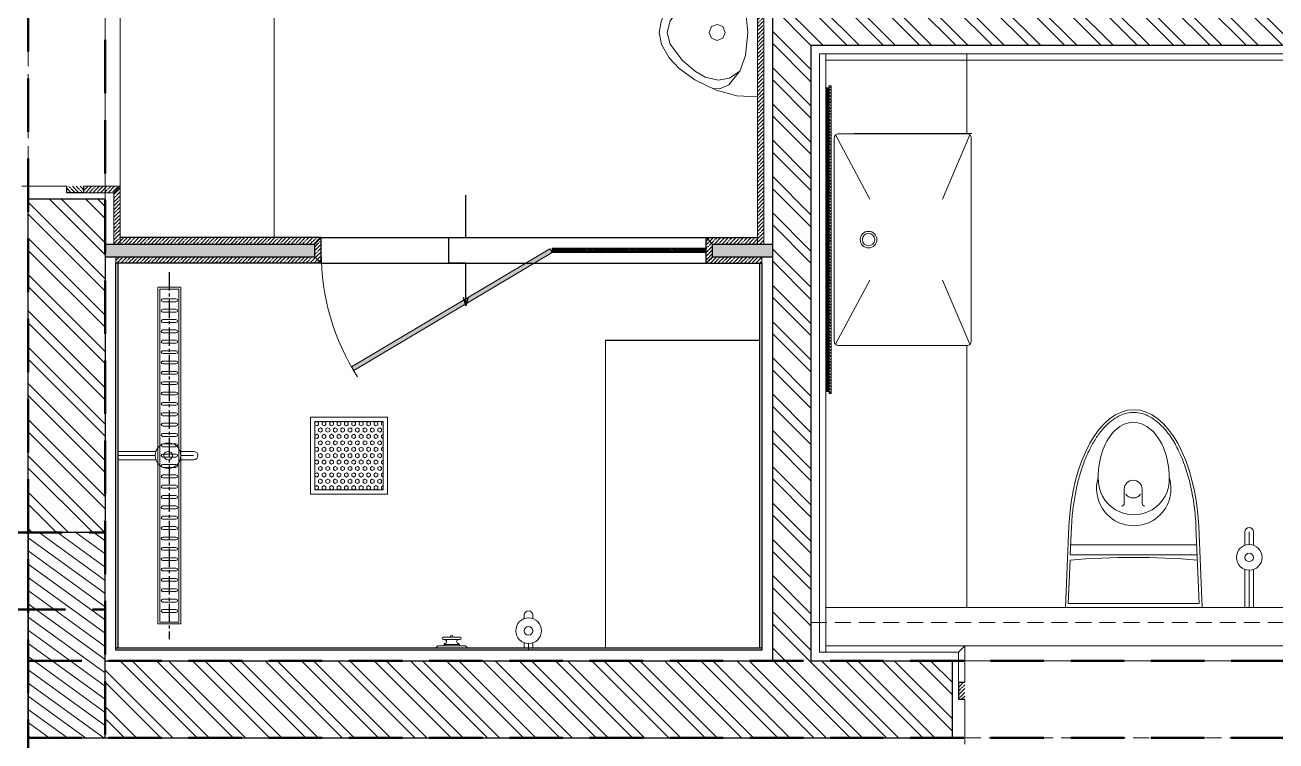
# Model space of a CAD drawing. Header units: inches. Extents: x -190799 to -189704, y -49100 to -46985.
# Drawn here: x -190498 to -190351.7, y -48160.2 to -48076.5 of the extents above; entities that cross this region are included whole.
import ezdxf

# ---------------------------------------------------------------- set-up
doc = ezdxf.new("R2010")
doc.units = ezdxf.units.IN
doc.header["$LTSCALE"] = 25
doc.header["$MEASUREMENT"] = 0
for name, pattern in [('ACAD_ISO10W100', [18, 12, -3, 0, -3]), ('CENTER', [2, 1.25, -0.25, 0.25, -0.25]), ('CENTER2', [1.125, 0.75, -0.125, 0.125, -0.125]), ('DASHED2', [0.375, 0.25, -0.125])]:
    doc.linetypes.add(name, pattern=pattern)
doc.layers.get('0').update_dxf_attribs({"lineweight": 0})
for name, color, linetype, lineweight in [('c.line', 160, 'ACAD_ISO10W100', 25), ('COLUMN', 1, 'Continuous', 30), ('COLUMNHATCH', 8, 'Continuous', 0), ('CWS', 180, 'Continuous', 18), ('GLASS', 7, 'Continuous', 9), ('hidden', 7, 'DASHED2', 5), ('PLASTER LINE', 1, 'Continuous', 5), ('PP-BEAM', 104, 'DASHED2', 50), ('PP-TOILET 5', 3, 'Continuous', 13), ('PP-TOILET 6', 3, 'Continuous', 13), ('PP-TOILET 7', 3, 'Continuous', 13), ('PP-WALL', 7, 'Continuous', 30), ('SANITARY', 212, 'Continuous', 5), ('SANITARY TXT', 7, 'Continuous', 9), ('SEC HATCH', 7, 'Continuous', 5), ('SEC. HATCH', 8, 'Continuous', 0), ('sechatch', 8, 'Continuous', 0), ('STONE', 7, 'Continuous', 9), ('TOILET ELE', 7, 'Continuous', 13)]:
    doc.layers.add(name, color=color, linetype=linetype, lineweight=lineweight)
doc.layers.add('tile', color=170, linetype='Continuous')
doc.styles.add('RAJ', font='Arial Narrow.ttf')
doc.dimstyles.new('WORKING DIM', dxfattribs={"dimtxt": 4, "dimasz": 2.25, "dimexe": 1, "dimexo": 1, "dimgap": 0.5, "dimtad": 1, "dimzin": 3, "dimdsep": 46, "dimlunit": 4, "dimtxsty": 'RAJ', "dimblk1": 'ARCHTICK', "dimblk2": 'ARCHTICK', "dimsah": 1, "dimcen": 0.09375, "dimdle": 1, "dimclrd": 256, "dimclre": 256, "dimclrt": 256, "dimadec": 0, "dimazin": 0, "dimtfac": 0.75, "dimtofl": 0, "dimtmove": 1, "dimatfit": 3, "dimldrblk": 'OPEN30', "dimfxl": 1, "dimtolj": 1, "dimtzin": 0, "dimarcsym": 0})
pattern_1 = [(45, (-190487.1713, -48005.74526), (-0.4419417, 0.4419417), []), (45, (-190486.7294, -48005.74526), (-0.4419417, 0.4419417), [0.78125, -0.15625, 0, -0.15625])]

# ---------------------------------------------------------------- blocks, each defined once
blk = doc.blocks.new('RAIN SHOWER')
at = {"layer": 'SANITARY'}
h = blk.add_hatch(dxfattribs=at)
h.set_pattern_fill('HEX', color=256, scale=2, style=0)
h.paths.add_polyline_path([(-4, 4), (-4, -4), (4, -4), (4, 4)])
for points in [[(-4.5, 4.5), (4.5, 4.5), (4.5, -4.5), (-4.5, -4.5)], [(-4, 4), (4, 4), (4, -4), (-4, -4)]]:
    blk.add_lwpolyline(points, close=True, dxfattribs=at)
blk = doc.blocks.new('HANFSHOWER')
at = {"layer": 'SANITARY', "linetype": 'Continuous', "ltscale": 30}
for p, q in [((317150.4, -97441.7), (317150.4, -97441.1)), ((317150.9, -97441.62), (317150.9, -97440.81)), ((317150.9, -97441.62), (317150.9, -97441.62)), ((317151.4, -97441.7), (317151.4, -97441.1))]:
    blk.add_line(p, q, dxfattribs=at)
at = {"layer": 'SANITARY', "ltscale": 30}
for p, q in [((317150.4, -97444.93), (317150.4, -97444.53)), ((317151.4, -97444.93), (317151.4, -97444.53))]:
    blk.add_line(p, q, dxfattribs=at)
at = {"layer": 'SANITARY', "linetype": 'Continuous', "ltscale": 30}
for radius in [1.5, 0.5]:
    blk.add_circle((317150.9, -97443.12), radius, dxfattribs=at)
at = {"layer": 'SANITARY', "ltscale": 30}
blk.add_arc((317150.9, -97444.93), 0.5, 180, 0, dxfattribs=at)
blk = doc.blocks.new('TAP')
at = {"layer": 'SANITARY', "ltscale": 30}
for p, q in [((-0.5, -4.44), (-0.5, 0)), ((0, -4.35), (0, 0)), ((0.5, -4.44), (0.5, 0)), ((-0.5, -8.84), (-0.5, -7.27)), ((0.5, -8.84), (0.5, -7.27)), ((0, -8.84), (0, -7.35))]:
    blk.add_line(p, q, dxfattribs=at)
at = {"layer": 'SANITARY', "linetype": 'Continuous', "ltscale": 30}
for radius in [1.5, 0.5]:
    blk.add_circle((0, -5.85), radius, dxfattribs=at)
at = {"layer": 'SANITARY', "ltscale": 30}
blk.add_arc((0, -8.84), 0.5, 180, 0, dxfattribs=at)
blk = doc.blocks.new('DR.ELE.')
at = {"ltscale": 30}
for p, q in [((-122457.33, 11416.2), (-122457.08, 11416.45)), ((-122457.08, 11416.45), (-122457.08, 11414.59)), ((-122458.33, 11415.59), (-122458.33, 11414.59)), ((-122458.08, 11415.59), (-122458.08, 11414.59)), ((-122457.47, 11415.49), (-122457.47, 11414.59)), ((-122457.33, 11416.2), (-122457.33, 11414.59)), ((-122458.45, 11414.72), (-122458.33, 11414.72)), ((-122458.45, 11414.47), (-122458.33, 11414.47)), ((-122458.33, 11413.59), (-122458.33, 11414.59)), ((-122458.08, 11413.59), (-122458.08, 11414.59)), ((-122457.47, 11413.7), (-122457.47, 11414.59)), ((-122457.33, 11412.99), (-122457.33, 11414.59)), ((-122457.08, 11412.74), (-122457.08, 11414.59)), ((-122457.33, 11412.99), (-122457.08, 11412.74))]:
    blk.add_line(p, q, dxfattribs=at)
for centre, start, end in [((-122458.2, 11415.59), 0, 180), ((-122458.45, 11414.59), 90, 180), ((-122458.45, 11414.59), 180, 270), ((-122458.2, 11413.59), 180, 0)]:
    blk.add_arc(centre, 0.125, start, end, dxfattribs=at)
for points in [[(-122457.33, 11415.52), (-122457.52, 11415.45), (-122457.65, 11415.29), (-122457.76, 11415.2), (-122457.92, 11415.19), (-122458.08, 11415.36)], [(-122457.33, 11413.66), (-122457.52, 11413.73), (-122457.65, 11413.9), (-122457.76, 11413.99), (-122457.92, 11414), (-122458.08, 11413.83)]]:
    blk.add_spline(points, degree=3, dxfattribs=at)
blk = doc.blocks.new('kgjrv')
at = {"layer": 'c.line', "linetype": 'CENTER2', "ltscale": 0.115}
blk.add_line((-187121.2, -28397.16), (-187121.2, -28440.1), dxfattribs=at)
at = {"layer": 'SANITARY', "color": 8, "ltscale": 30}
for p, q in [((-187120.43, -28400.3), (-187121.98, -28400.3)), ((-187121.98, -28400.63), (-187120.43, -28400.63)), ((-187120.43, -28401.51), (-187121.98, -28401.51)), ((-187121.98, -28401.84), (-187120.43, -28401.84)), ((-187120.43, -28402.72), (-187121.98, -28402.72)), ((-187121.98, -28403.06), (-187120.43, -28403.06)), ((-187120.43, -28403.93), (-187121.98, -28403.93)), ((-187121.98, -28404.27), (-187120.43, -28404.27)), ((-187120.43, -28405.14), (-187121.98, -28405.14)), ((-187121.98, -28405.48), (-187120.43, -28405.48)), ((-187120.43, -28406.36), (-187121.98, -28406.36)), ((-187121.98, -28406.69), (-187120.43, -28406.69)), ((-187120.43, -28407.57), (-187121.98, -28407.57)), ((-187121.98, -28407.9), (-187120.43, -28407.9)), ((-187120.43, -28408.78), (-187121.98, -28408.78)), ((-187121.98, -28409.11), (-187120.43, -28409.11)), ((-187120.43, -28409.99), (-187121.98, -28409.99)), ((-187121.98, -28410.32), (-187120.43, -28410.32)), ((-187120.43, -28411.2), (-187121.98, -28411.2)), ((-187121.98, -28411.53), (-187120.43, -28411.53)), ((-187120.43, -28412.41), (-187121.98, -28412.41)), ((-187121.98, -28412.74), (-187120.43, -28412.74)), ((-187120.43, -28413.62), (-187121.98, -28413.62)), ((-187121.98, -28413.96), (-187120.43, -28413.96)), ((-187120.43, -28414.83), (-187121.98, -28414.83)), ((-187121.98, -28415.17), (-187120.43, -28415.17)), ((-187120.43, -28416.04), (-187121.98, -28416.04)), ((-187121.98, -28416.38), (-187120.43, -28416.38)), ((-187120.43, -28417.26), (-187121.98, -28417.26)), ((-187121.98, -28417.59), (-187120.43, -28417.59)), ((-187120.43, -28418.47), (-187121.98, -28418.47)), ((-187121.98, -28418.8), (-187120.43, -28418.8)), ((-187120.43, -28419.68), (-187121.98, -28419.68)), ((-187121.98, -28420.01), (-187120.43, -28420.01)), ((-187120.43, -28420.89), (-187121.98, -28420.89)), ((-187121.98, -28421.22), (-187120.43, -28421.22)), ((-187120.43, -28422.1), (-187121.98, -28422.1)), ((-187121.98, -28422.43), (-187120.43, -28422.43)), ((-187120.43, -28423.31), (-187121.98, -28423.31)), ((-187121.98, -28423.64), (-187120.43, -28423.64)), ((-187120.43, -28424.52), (-187121.98, -28424.52)), ((-187121.98, -28424.86), (-187120.43, -28424.86)), ((-187120.43, -28425.73), (-187121.98, -28425.73)), ((-187121.98, -28426.07), (-187120.43, -28426.07)), ((-187120.43, -28426.94), (-187121.98, -28426.94)), ((-187121.98, -28427.28), (-187120.43, -28427.28)), ((-187120.43, -28428.16), (-187121.98, -28428.16)), ((-187121.98, -28428.49), (-187120.43, -28428.49)), ((-187120.43, -28429.37), (-187121.98, -28429.37)), ((-187121.98, -28429.7), (-187120.43, -28429.7)), ((-187120.43, -28430.58), (-187121.98, -28430.58)), ((-187121.98, -28430.91), (-187120.43, -28430.91)), ((-187120.43, -28431.79), (-187121.98, -28431.79)), ((-187121.98, -28432.12), (-187120.43, -28432.12)), ((-187120.43, -28433), (-187121.98, -28433)), ((-187121.98, -28433.33), (-187120.43, -28433.33)), ((-187120.43, -28434.21), (-187121.98, -28434.21)), ((-187121.98, -28434.54), (-187120.43, -28434.54)), ((-187120.43, -28435.42), (-187121.98, -28435.42)), ((-187121.98, -28435.76), (-187120.43, -28435.76)), ((-187120.43, -28436.63), (-187121.98, -28436.63)), ((-187121.98, -28436.97), (-187120.43, -28436.97))]:
    blk.add_line(p, q, dxfattribs=at)
for points in [[(-187119.87, -28438.32), (-187122.54, -28438.32), (-187122.54, -28398.95), (-187119.87, -28398.95)], [(-187120.09, -28438.1), (-187122.32, -28438.1), (-187122.32, -28399.17), (-187120.09, -28399.17)]]:
    blk.add_lwpolyline(points, close=True, dxfattribs=at)
for centre, start, end in [((-187121.98, -28400.47), 90, 270), ((-187121.98, -28401.68), 90, 270), ((-187120.43, -28400.47), 270, 90), ((-187120.43, -28401.68), 270, 90), ((-187121.98, -28402.89), 90, 270), ((-187120.43, -28402.89), 270, 90), ((-187121.98, -28404.1), 90, 270), ((-187120.43, -28404.1), 270, 90), ((-187121.98, -28405.31), 90, 270), ((-187120.43, -28405.31), 270, 90), ((-187121.98, -28406.52), 90, 270), ((-187121.98, -28407.73), 90, 270), ((-187120.43, -28406.52), 270, 90), ((-187120.43, -28407.73), 270, 90), ((-187121.98, -28408.94), 90, 270), ((-187120.43, -28408.94), 270, 90), ((-187121.98, -28410.16), 90, 270), ((-187120.43, -28410.16), 270, 90), ((-187121.98, -28411.37), 90, 270), ((-187120.43, -28411.37), 270, 90), ((-187121.98, -28412.58), 90, 270), ((-187120.43, -28412.58), 270, 90), ((-187121.98, -28413.79), 90, 270), ((-187121.98, -28415), 90, 270), ((-187120.43, -28413.79), 270, 90), ((-187120.43, -28415), 270, 90), ((-187121.98, -28416.21), 90, 270), ((-187120.43, -28416.21), 270, 90), ((-187121.98, -28417.42), 90, 270), ((-187120.43, -28417.42), 270, 90), ((-187121.98, -28418.63), 90, 270), ((-187120.43, -28418.63), 270, 90), ((-187121.98, -28419.84), 90, 270), ((-187120.43, -28419.84), 270, 90), ((-187121.98, -28421.06), 90, 270), ((-187121.98, -28422.27), 90, 270), ((-187120.43, -28421.06), 270, 90), ((-187120.43, -28422.27), 270, 90), ((-187121.98, -28423.48), 90, 270), ((-187120.43, -28423.48), 270, 90), ((-187121.98, -28424.69), 90, 270), ((-187120.43, -28424.69), 270, 90), ((-187121.98, -28425.9), 90, 270), ((-187120.43, -28425.9), 270, 90), ((-187121.98, -28427.11), 90, 270), ((-187120.43, -28427.11), 270, 90), ((-187121.98, -28428.32), 90, 270), ((-187121.98, -28429.53), 90, 270), ((-187120.43, -28428.32), 270, 90), ((-187120.43, -28429.53), 270, 90), ((-187121.98, -28430.74), 90, 270), ((-187120.43, -28430.74), 270, 90), ((-187121.98, -28431.96), 90, 270), ((-187120.43, -28431.96), 270, 90), ((-187121.98, -28433.17), 90, 270), ((-187120.43, -28433.17), 270, 90), ((-187121.98, -28434.38), 90, 270), ((-187120.43, -28434.38), 270, 90), ((-187121.98, -28435.59), 90, 270), ((-187121.98, -28436.8), 90, 270), ((-187120.43, -28435.59), 270, 90), ((-187120.43, -28436.8), 270, 90)]:
    blk.add_arc(centre, 0.167, start, end, dxfattribs=at)
blk = doc.blocks.new('_ArchTick')
at = {"color": 0, "linetype": 'ByBlock', "const_width": 0.15}
blk.add_lwpolyline([(-0.5, -0.5), (0.5, 0.5)], dxfattribs=at)
blk = doc.blocks.new('_Open30')
at = {"color": 0, "linetype": 'ByBlock', "lineweight": -2}
for p, q in [((-1, 0.27), (0, 0)), ((0, 0), (-1, -0.27)), ((0, 0), (-1, 0))]:
    blk.add_line(p, q, dxfattribs=at)
blk = doc.blocks.new('A$C57F669E8')
at = {"layer": 'SANITARY', "lineweight": 0}
for p, q in [((-2.39, 7.42), (-4.84, 6.76)), ((0, 7.53), (-2.39, 7.42)), ((0, 7.53), (0, -7.53)), ((-4.84, 6.76), (-7.32, 5.54)), ((-5.41, 6.54), (-4.42, 6.6)), ((-4.42, 6.6), (-3.36, 6.14)), ((-3.36, 6.14), (-2.11, 4.56)), ((-7.32, 5.54), (-9.15, 4.21)), ((-8.75, 3.29), (-7.24, 4.59)), ((-7.24, 4.59), (-6.09, 5.25)), ((-6.09, 5.25), (-4.57, 5.59)), ((-4.57, 5.59), (-3.27, 5.34)), ((-3.27, 5.34), (-2.11, 4.56)), ((-2.11, 4.56), (-1.41, 2.72)), ((-10.33, 2.98), (-11.22, 1.41)), ((-9.15, 4.21), (-10.33, 2.98)), ((-10.19, 1.36), (-8.75, 3.29)), ((-1.41, 2.72), (-1.13, 0)), ((-11.22, 1.41), (-11.48, 0)), ((-10.54, 0), (-10.19, 1.36)), ((-5.37, 0.67), (-5.65, 0)), ((-4.7, 0.94), (-5.37, 0.67)), ((-4.04, 0.67), (-4.7, 0.94)), ((-3.76, 0), (-4.04, 0.67)), ((-11.48, 0), (-11.22, -1.41)), ((-11.22, -1.41), (-10.33, -2.98)), ((-10.19, -1.36), (-10.54, 0)), ((-8.75, -3.29), (-10.19, -1.36)), ((-5.65, 0), (-5.37, -0.67)), ((-5.37, -0.67), (-4.7, -0.94)), ((-4.7, -0.94), (-4.04, -0.67)), ((-4.04, -0.67), (-3.76, 0)), ((-1.13, 0), (-1.41, -2.72)), ((-1.41, -2.72), (-2.07, -4.52)), ((-10.33, -2.98), (-9.15, -4.21)), ((-9.15, -4.21), (-7.32, -5.54)), ((-7.24, -4.59), (-8.75, -3.29)), ((-7.32, -5.54), (-4.84, -6.76)), ((-6.09, -5.25), (-7.24, -4.59)), ((-4.57, -5.59), (-6.09, -5.25)), ((-3.27, -5.34), (-4.57, -5.59)), ((-2.11, -4.56), (-3.36, -6.14)), ((-2.07, -4.52), (-3.27, -5.34)), ((-4.42, -6.6), (-5.24, -6.57)), ((-4.84, -6.76), (-2.39, -7.42)), ((-3.36, -6.14), (-4.42, -6.6)), ((-2.39, -7.42), (0, -7.53))]:
    blk.add_line(p, q, dxfattribs=at)
blk = doc.blocks.new('A$C5CF75EDE')
for p, q in [((-9.47, 7.27), (-6.15, 7.45)), ((-7.31, -7.37), (-7.31, 7.37)), ((-6.15, -7.45), (-6.15, 7.45)), ((0, 8), (0, -8)), ((-13.84, 1.11), (-12.16, 1.11)), ((-13.84, -0.98), (-12.16, -0.98))]:
    blk.add_line(p, q)
for points in [[(0, 8), (-9.49, 7.59)], [(-0.45, -7.66), (-0.45, 7.66), (-5.53, 7.45)], [(-0.45, -7.66), (-9.47, -7.27)], [(0, -8), (-9.49, -7.59)]]:
    blk.add_lwpolyline(points)
blk.add_lwpolyline([(-15.18, -4.15, 1.04786), (-15.18, 4.15, -0.349995)], format="xyb")
for centre, radius, start, end in [((82.43, 0), 88.27, 175.1618, 184.8294), ((-13.9, 0), 4.35, 252.8563, 107.1437), ((-13.84, 0.07), 1.04, 90, 270), ((-13.84, 0.07), 1.04, 303.9417, 56.0583), ((-12.16, 1.42), 0.313, 270, 0), ((-12.16, -1.29), 0.313, 0, 90)]:
    blk.add_arc(centre, radius, start, end)
at = {"extrusion": (0, 0, -1)}
for centre, major_axis, ratio, start_param, end_param in [((-8.09, 0), (-15.03, 0), 0.507145, -1.478917, 1.477723), ((-15.18, 0), (-6.47, 0.08), 0.641335, 4.704215, 7.845808)]:
    blk.add_ellipse(centre, major_axis=major_axis, ratio=ratio, start_param=start_param, end_param=end_param, dxfattribs=at)
blk.add_open_spline([(-9.46, -7.28), (-9.87, -7.26), (-10.28, -7.23), (-11.48, -7.12), (-12.25, -7.02), (-13.75, -6.75), (-14.48, -6.59), (-15.88, -6.2), (-16.54, -5.98), (-17.8, -5.49), (-18.38, -5.22), (-19.46, -4.64), (-19.95, -4.33), (-20.73, -3.73), (-21.04, -3.46), (-21.59, -2.9), (-21.83, -2.61), (-22.23, -2.03), (-22.39, -1.73), (-22.64, -1.13), (-22.72, -0.83), (-22.81, -0.23), (-22.82, 0.07), (-22.75, 0.67), (-22.69, 0.97), (-22.47, 1.57), (-22.32, 1.87), (-21.95, 2.45), (-21.73, 2.74), (-21.2, 3.31), (-20.9, 3.59), (-20.23, 4.12), (-19.86, 4.38), (-19.05, 4.87), (-18.61, 5.1), (-17.68, 5.53), (-17.19, 5.74), (-16.16, 6.11), (-15.61, 6.28), (-14.49, 6.58), (-13.91, 6.71), (-12.71, 6.94), (-12.1, 7.04), (-10.86, 7.18), (-10.23, 7.24), (-9.55, 7.27), (-9.51, 7.27), (-9.47, 7.27)], degree=3, knots=[1.662675, 1.662675, 1.662675, 1.662675, 1.74662, 1.74662, 1.907399, 1.907399, 2.068177, 2.068177, 2.228955, 2.228955, 2.389733, 2.389733, 2.550512, 2.550512, 2.679298, 2.679298, 2.808084, 2.808084, 2.93687, 2.93687, 3.065656, 3.065656, 3.194442, 3.194442, 3.323228, 3.323228, 3.452014, 3.452014, 3.5808, 3.5808, 3.709586, 3.709586, 3.838372, 3.838372, 3.967158, 3.967158, 4.095944, 4.095944, 4.22473, 4.22473, 4.353516, 4.353516, 4.482302, 4.482302, 4.611088, 4.611088, 4.619316, 4.619316, 4.619316, 4.619316])
blk = doc.blocks.new('wb.')
at = {"layer": 'SANITARY', "ltscale": 30}
for p, q in [((-188919.44, -47135.54, -3021.38), (-188911.93, -47139.53, -3021.38)), ((-188894.96, -47135.54, -3021.38), (-188902.47, -47139.53, -3021.38)), ((-188919.44, -47151.25, -3021.38), (-188911.93, -47148.02, -3021.38)), ((-188894.96, -47151.25, -3021.38), (-188902.47, -47148.02, -3021.38))]:
    blk.add_line(p, q, dxfattribs=at)
blk.add_lwpolyline([(-188895.31, -47151.4), (-188919.09, -47151.4, -0.414214), (-188919.59, -47150.9), (-188919.59, -47135.89, -0.414214), (-188919.09, -47135.39), (-188895.31, -47135.39, -0.414214), (-188894.81, -47135.89), (-188894.81, -47150.9, -0.414214)], format="xyb", close=True, dxfattribs=at)
for radius in [0.971, 0.721]:
    blk.add_circle((-188907.2, -47139.39), radius, dxfattribs=at)

msp = doc.modelspace()

# ---------------------------------------------------------------- hatches: boundary and pattern name
at = {"layer": 'COLUMNHATCH', "ltscale": 5}
h = msp.add_hatch(dxfattribs=at)
h.set_pattern_fill('ANSI31', color=256, scale=10, angle=99.050055, style=0)
h.set_pattern_definition([(144.0500546, (141.9624, -2979.5429), (-0.73384782, -1.011912732), [])])
h.paths.add_polyline_path([(-190488.6104, -48135.8675), (-190497.6104, -48135.8675), (-190497.6104, -48159.8675), (-190488.6104, -48159.8675)])
at = {"layer": 'GLASS', "ltscale": 30, "true_color": 0x00f5f5}
h = msp.add_hatch(dxfattribs=at)
h.set_pattern_fill('ANSI35,_O', color=4, angle=239.241852)
h.set_pattern_definition([(284.24185247, (-2728.23693, -105352.49152), (0.2423164758, 0.0615038662), []), (284.24185247, (-2728.32733, -105352.64343), (0.2423164758, 0.0615038662), [0.3125, -0.0625, 0, -0.0625])])
h.paths.add_polyline_path([(-190436.6161, -48102.6878), (-190436.3604, -48103.1175), (-190459.5624, -48116.9257), (-190459.8181, -48116.496)])
h = msp.add_hatch(dxfattribs=at)
h.set_pattern_fill('ANSI35,_O', color=4, angle=270)
h.set_pattern_definition([(315, (141.9624, -1288.82115), (0.1767766953, 0.1767766953), []), (315, (141.9624, -1288.99792), (0.1767766953, 0.1767766953), [0.3125, -0.0625, 0, -0.0625])])
h.paths.add_polyline_path([(-190436.3604, -48102.6175), (-190436.3604, -48103.1175), (-190418.3604, -48103.1175), (-190418.3604, -48102.6175)])
at = {"layer": 'SEC. HATCH', "ltscale": 30}
h = msp.add_hatch(dxfattribs=at)
h.set_pattern_fill('AR-CONC', color=256, scale=0.2, angle=270, style=0)
h.set_pattern_definition([(320, (141.9624, -1288.5711), (-0.12550427, -1.434520365), [0.15, -1.65]), (265, (141.9624, -1288.5711), (1.504384267, 0.277502667), [0.12, -1.32]), (10.4514445, (141.952, -1288.6907), (1.378879982, -1.157017693), [0.127480384, -1.402284224]), (316.1842, (142.3624, -1288.5711), (-0.331038562, -2.134482661), [0.225, -2.475]), (6.6356355, (142.3348, -1288.749), (1.948237202, -1.869323891), [0.191220684, -2.10342752]), (261.184164, (142.3624, -1288.5711), (1.9482372, -1.86932389), [0.18, -1.980000002]), (291, (142.2624, -1288.7711), (-0.805237781, -1.193814104), [0.15, -1.65]), (236, (142.2624, -1288.7711), (1.45030009, -0.486630664), [0.12, -1.32]), (341.4514447, (142.1953, -1288.8706), (0.645062306, -1.680444753), [0.12748038, -1.402284224]), (307.5, (141.9624, -1288.57115), (0.6657877077, -0.0243197106), [0, -1.304, 0, -1.34, 0, -1.325]), (277.5, (141.9624, -1288.57115), (0.7888234238, -0.526139075), [0, -0.764, 0, -1.274, 0, -0.505]), (237.5, (141.9624, -1288.12515), (-0.0451097435, -1.0676448723), [0, -0.5, 0, -1.56, 0, -2.07]), (227.5, (141.9624, -1287.92515), (0.2002099647, -1.1663723387), [0, -0.65, 0, -1.036, 0, -1.47])])
h.paths.add_polyline_path([(-190464.1104, -48102.1175), (-190488.6104, -48102.1175), (-190488.6104, -48103.6175), (-190464.1104, -48103.6175)])
h.paths.add_polyline_path([(-190410.6104, -48102.1175), (-190417.6104, -48102.1175), (-190417.6104, -48103.6175), (-190410.6104, -48103.6175)])
at = {"layer": 'sechatch', "ltscale": 30}
h = msp.add_hatch(dxfattribs=at)
h.set_pattern_fill('ANSI32', color=256, scale=8, angle=270)
h.set_pattern_definition([(315, (-190342.0237, -48065.2053), (2.12132, 2.12132), []), (315, (-190342.0237, -48066.6195), (2.12132, 2.12132), [])])
h.paths.add_polyline_path([(-190325.1104, -48074.3675), (-190359.6104, -48074.3675), (-190355.1104, -48074.3675), (-190355.1104, -48078.8675), (-190325.1104, -48078.8675)])
h.paths.add_polyline_path([(-190355.1104, -48078.8675), (-190355.1104, -48074.3675), (-190406.1104, -48074.3675), (-190406.1104, -48054.8675), (-190410.6104, -48054.8675), (-190410.6104, -48150.8675), (-190488.6104, -48150.8675), (-190488.6104, -48159.8675), (-190389.6104, -48159.8675), (-190389.6104, -48150.8675), (-190406.1104, -48150.8675), (-190406.1104, -48078.8675)])
h.paths.add_polyline_path([(-190325.1104, -47978.3675), (-190325.1104, -48078.8675), (-190320.6104, -48078.8675), (-190320.6104, -48060.8675), (-190320.6104, -48006.8675), (-190317.6104, -48006.8675), (-190317.6104, -48002.3675), (-190320.6104, -48002.3675), (-190320.6104, -47973.8675), (-190350.6104, -47973.8675), (-190350.6104, -47978.3675)])
at = {"layer": 'sechatch'}
h = msp.add_hatch(dxfattribs=at)
h.set_pattern_fill('ANSI35', color=256, scale=2.5, style=0)
h.set_pattern_definition(pattern_1)
h.paths.add_polyline_path([(-190411.6104, -48054.1175), (-190412.3604, -48053.3675), (-190412.3604, -48102.1175), (-190411.6104, -48102.1175)])
at = {"layer": 'sechatch', "ltscale": 2.5}
h = msp.add_hatch(color=27, dxfattribs=at)
h.set_gradient(color1=(118, 87, 81), color2=(121, 89, 83), one_color=1, tint=0.4, name='HEMISPHERICAL')
h.paths.add_polyline_path([(-190404.3604, -48083.8675), (-190404.3604, -48084.1175), (-190403.9854, -48084.1175), (-190403.9854, -48083.8675)])
at = {"layer": 'sechatch'}
h = msp.add_hatch(dxfattribs=at)
h.set_pattern_fill('ANSI35', color=256, scale=2, angle=90, style=0)
h.set_pattern_definition([(135, (-892016.53557, -359734.22567), (-0.3535533906, -0.3535533906), []), (135, (-892016.53557, -359733.8721), (-0.3535533906, -0.3535533906), [0.625, -0.125, 0, -0.125])])
h.paths.add_polyline_path([(-190403.7354, -48084.5131), (-190403.9854, -48084.5131), (-190403.9854, -48097.1175), (-190403.7354, -48097.1175)])
h.paths.add_polyline_path([(-190403.9854, -48106.6627), (-190403.7354, -48106.6627), (-190403.7354, -48097.1175), (-190403.9854, -48097.1175)])
h.paths.add_polyline_path([(-190403.7354, -48083.6175), (-190403.9854, -48083.6175), (-190403.9854, -48084.5131), (-190403.7354, -48084.5131)])
h.paths.add_polyline_path([(-190403.9854, -48111.8866), (-190403.7354, -48111.8866), (-190403.7354, -48106.6627), (-190403.9854, -48106.6627)])
h.paths.add_polyline_path([(-190403.9854, -48113.3675), (-190403.7354, -48113.3675), (-190403.7354, -48111.8866), (-190403.9854, -48111.8866)])
h.paths.add_polyline_path([(-190403.9854, -48119.6175), (-190403.7354, -48119.6175), (-190403.7354, -48113.3675), (-190403.9854, -48113.3675)])
h = msp.add_hatch(dxfattribs=at)
h.set_pattern_fill('ANSI31', color=32, angle=360, style=0)
h.set_pattern_definition([(45, (-892016.53557, -359734.22567), (-0.088388347648, 0.088388347648), [])])
h.paths.add_polyline_path([(-190404.3604, -48084.1175), (-190404.3604, -48101.6175), (-190403.9854, -48101.6175), (-190403.9854, -48084.1175)])
h.paths.add_polyline_path([(-190404.3604, -48101.6175), (-190404.3604, -48113.3675), (-190403.9854, -48113.3675), (-190403.9854, -48101.6175)])
h.paths.add_polyline_path([(-190404.3604, -48119.1175), (-190403.9854, -48119.1175), (-190403.9854, -48113.3675), (-190404.3604, -48113.3675)])
h = msp.add_hatch(dxfattribs=at)
h.set_pattern_fill('ANSI35', color=256, scale=2.5, angle=270, style=0)
h.set_pattern_definition([(315, (-143690.88135, -238545.6709), (0.4419417382, 0.4419417382), []), (315, (-143690.88135, -238546.1128), (0.4419417382, 0.4419417382), [0.78125, -0.15625, 0, -0.15625])])
h.paths.add_polyline_path([(-190491.1104, -48096.1175), (-190491.1104, -48095.3675), (-190493.1104, -48095.3675), (-190493.1104, -48096.1175)])
h = msp.add_hatch(dxfattribs=at)
h.set_pattern_fill('ANSI35', color=256, scale=2.5, style=0)
h.set_pattern_definition(pattern_1)
h.paths.add_polyline_path([(-190486.8604, -48095.3675), (-190491.1104, -48095.3675), (-190491.1104, -48096.1175), (-190487.6104, -48096.1175)])
h = msp.add_hatch(dxfattribs=at)
h.set_pattern_fill('ANSI35', color=256, scale=2.5, style=0)
h.set_pattern_definition(pattern_1)
h.paths.add_polyline_path([(-190486.8604, -48095.3675), (-190487.6104, -48096.1175), (-190487.6104, -48102.1175), (-190486.8604, -48102.1175)])
at = {"layer": 'sechatch', "ltscale": 30}
h = msp.add_hatch(dxfattribs=at)
h.set_pattern_fill('ANSI32,_O', color=256, scale=8, angle=270)
h.set_pattern_definition([(315, (-190005.5472, -48317.744), (2.12132, 2.12132), []), (315, (-190005.5472, -48319.1582), (2.12132, 2.12132), [])])
h.paths.add_polyline_path([(-190488.6104, -48096.8675), (-190497.6104, -48096.8675), (-190497.6104, -48135.8675), (-190488.6104, -48135.8675)])
at = {"layer": 'sechatch'}
h = msp.add_hatch(dxfattribs=at)
h.set_pattern_fill('ANSI35', color=256, scale=2.5, style=0)
h.set_pattern_definition(pattern_1)
h.paths.add_polyline_path([(-190463.3604, -48101.3675), (-190486.8604, -48101.3675), (-190486.8604, -48102.1175), (-190464.1104, -48102.1175)])
h = msp.add_hatch(dxfattribs=at)
h.set_pattern_fill('ANSI35', color=256, scale=2.5, style=0)
h.set_pattern_definition(pattern_1)
h.paths.add_polyline_path([(-190463.3604, -48101.3675), (-190464.1104, -48102.1175), (-190464.1104, -48103.6175), (-190463.3604, -48104.3675)])
h = msp.add_hatch(dxfattribs=at)
h.set_pattern_fill('ANSI35', color=256, scale=2.5, style=0)
h.set_pattern_definition(pattern_1)
h.paths.add_polyline_path([(-190412.3604, -48101.3675), (-190418.3604, -48101.3675), (-190417.6104, -48102.1175), (-190412.3604, -48102.1175)])
h = msp.add_hatch(dxfattribs=at)
h.set_pattern_fill('ANSI35', color=256, scale=2.5, style=0)
h.set_pattern_definition(pattern_1)
h.paths.add_polyline_path([(-190417.6104, -48102.1175), (-190418.3604, -48101.3675), (-190418.3604, -48104.3675), (-190417.6104, -48103.6175)])
h = msp.add_hatch(dxfattribs=at)
h.set_pattern_fill('ANSI35', color=256, scale=2.5, style=0)
h.set_pattern_definition(pattern_1)
h.paths.add_polyline_path([(-190464.1104, -48103.6175), (-190487.3604, -48103.6175), (-190487.3604, -48104.3675), (-190463.3604, -48104.3675)])
h = msp.add_hatch(dxfattribs=at)
h.set_pattern_fill('ANSI35', color=256, scale=2.5, style=0)
h.set_pattern_definition(pattern_1)
h.paths.add_polyline_path([(-190411.8604, -48103.6175), (-190417.6104, -48103.6175), (-190418.3604, -48104.3675), (-190411.8604, -48104.3675)])
at = {"layer": 'sechatch', "ltscale": 2.5}
h = msp.add_hatch(color=27, dxfattribs=at)
h.set_gradient(color1=(118, 87, 81), color2=(121, 89, 83), one_color=1, tint=0.4, name='HEMISPHERICAL')
h.paths.add_polyline_path([(-190404.3604, -48119.1175), (-190404.3604, -48119.3675), (-190403.9854, -48119.3675), (-190403.9854, -48119.1175)])
at = {"layer": 'sechatch'}
h = msp.add_hatch(dxfattribs=at)
h.set_pattern_fill('ANSI35', color=256, scale=2.5, style=0)
h.set_pattern_definition([(45, (95.193, -1353.1384), (-0.4419417382, 0.4419417382), []), (45, (95.63493, -1353.1384), (-0.4419417382, 0.4419417382), [0.78125, -0.15625, 0, -0.15625])])
h.paths.add_polyline_path([(-190388.8604, -48155.3675), (-190388.1104, -48155.3675), (-190388.1104, -48153.3675), (-190388.8604, -48153.3675)])

# ---------------------------------------------------------------- linework, layer by layer
at = {"layer": 'COLUMN', "color": 5}
msp.add_lwpolyline([(-190497.6104, -48135.8675), (-190497.6104, -48159.8675), (-190488.6104, -48159.8675), (-190488.6104, -48135.8675)], close=True, dxfattribs=at)
at = {"layer": 'hidden', "ltscale": 0.3}
for p, q in [((-190488.6104, -48066.8675), (-190488.6104, -48096.8675)), ((-190497.6104, -48095.3675), (-190497.6104, -48068.3675)), ((-190406.1104, -48146.3675), (-190320.6104, -48146.3675)), ((-190389.6104, -48150.8675), (-190329.6104, -48150.8675)), ((-190388.1104, -48159.8675), (-190330.3604, -48159.8675))]:
    msp.add_line(p, q, dxfattribs=at)
at = {"layer": 'PLASTER LINE', "ltscale": 30}
for p, q in [((-190493.1104, -48095.3675), (-190498.3604, -48095.3675)), ((-190388.1104, -48155.3675), (-190388.1104, -48160.6175))]:
    msp.add_line(p, q, dxfattribs=at)
at = {"layer": 'PP-BEAM'}
for p, q in [((-190497.6104, -48473.3675), (-190497.6104, -47372.3675)), ((-190488.6104, -48468.8675), (-190488.6104, -47372.3675)), ((-190556.1104, -48135.8675), (-190497.6104, -48135.8675)), ((-190556.1104, -48135.8675), (-190488.6104, -48135.8675)), ((-190565.1104, -48144.8675), (-190488.6104, -48144.8675)), ((-190497.6104, -48150.8675), (-190311.6104, -48150.8675)), ((-190497.6104, -48159.8675), (-190311.6104, -48159.8675))]:
    msp.add_line(p, q, dxfattribs=at)
at = {"layer": 'PP-TOILET 5', "ltscale": 30}
msp.add_lwpolyline([(-190320.6104, -48150.8675), (-190406.1104, -48150.8675), (-190406.1104, -48078.8675), (-190320.6104, -48078.8675)], close=True, dxfattribs=at)
at = {"layer": 'PP-TOILET 6', "ltscale": 30}
msp.add_lwpolyline([(-190488.6104, -47978.3675), (-190410.6104, -47978.3675), (-190410.6104, -48150.8675), (-190488.6104, -48150.8675)], close=True, dxfattribs=at)
at = {"layer": 'PP-TOILET 7', "color": 3, "ltscale": 30}
for points in [[(-190486.8604, -47980.1175), (-190412.3604, -47980.1175), (-190412.3604, -48101.3675), (-190418.3604, -48101.3675), (-190418.3604, -48104.3675), (-190412.1104, -48104.3675), (-190412.1104, -48149.3675), (-190487.1104, -48149.3675), (-190487.1104, -48104.3675), (-190463.3604, -48104.3675), (-190463.3604, -48101.3675), (-190486.8604, -48101.3675), (-190486.8604, -47980.1175)], [(-190404.3604, -48080.6175), (-190309.8604, -48080.6175), (-190309.8604, -48071.6175), (-190307.1104, -48071.6175), (-190307.1104, -48064.6175), (-190274.1104, -48064.6175), (-190274.1104, -48071.6175), (-190271.3604, -48071.6175), (-190271.3604, -48122.1175), (-190322.3604, -48122.1175), (-190322.3604, -48149.1175), (-190404.3604, -48149.1175), (-190404.3604, -48080.6175)]]:
    msp.add_lwpolyline(points, dxfattribs=at)
at = {"layer": 'PP-WALL'}
for p, q in [((-190410.6104, -48054.8675), (-190410.6104, -48150.8675)), ((-190406.1104, -48078.8675), (-190406.1104, -48150.8675)), ((-190389.6104, -48150.8675), (-190389.6104, -48159.8675))]:
    msp.add_line(p, q, dxfattribs=at)
at = {"layer": 'PP-WALL', "ltscale": 10}
for p, q in [((-190406.1104, -48078.8675), (-190311.6104, -48078.8675)), ((-190497.6104, -48135.8675), (-190497.6104, -48096.8675)), ((-190488.6104, -48096.8675), (-190497.6104, -48096.8675)), ((-190488.6104, -48096.8675), (-190488.6104, -48135.8675)), ((-190497.6104, -48159.8675), (-190497.6104, -48135.8675)), ((-190488.6104, -48150.8675), (-190410.6104, -48150.8675)), ((-190406.1104, -48150.8675), (-190389.6104, -48150.8675)), ((-190488.6104, -48159.8675), (-190389.6104, -48159.8675))]:
    msp.add_line(p, q, dxfattribs=at)
at = {"layer": 'SANITARY'}
for p, q in [((-190401.0631, -48089.1974), (-190387.303, -48089.1974)), ((-190418.3604, -48103.6175), (-190418.3604, -48102.1175)), ((-190418.3604, -48103.6175), (-190418.3604, -48102.1175))]:
    msp.add_line(p, q, dxfattribs=at)
at = {"layer": 'STONE', "color": 214, "lineweight": 30}
for p, q in [((-190493.1104, -48096.1175), (-190493.1104, -48095.3675)), ((-190493.1104, -48096.1175), (-190493.1104, -48095.3675)), ((-190491.1104, -48096.1175), (-190491.1104, -48095.3675)), ((-190491.1104, -48096.1175), (-190493.1104, -48096.1175)), ((-190388.8604, -48153.3675), (-190388.8604, -48155.3675)), ((-190388.8604, -48153.3675), (-190388.1104, -48153.3675)), ((-190388.8604, -48155.3675), (-190388.1104, -48155.3675)), ((-190388.8604, -48155.3675), (-190388.1104, -48155.3675))]:
    msp.add_line(p, q, dxfattribs=at)
at = {"layer": 'STONE', "color": 7, "lineweight": -2, "ltscale": 5}
for p, q in [((-190463.3604, -48101.3675), (-190486.8604, -48101.3675)), ((-190464.1104, -48102.1175), (-190463.3604, -48101.3675)), ((-190463.3604, -48104.3675), (-190463.3604, -48101.3675)), ((-190417.6104, -48102.1175), (-190418.3604, -48101.3675)), ((-190418.3604, -48101.3675), (-190412.3604, -48101.3675)), ((-190488.6104, -48102.1175), (-190464.1104, -48102.1175)), ((-190464.1104, -48103.6175), (-190464.1104, -48102.1175)), ((-190417.6104, -48102.1175), (-190410.6104, -48102.1175)), ((-190488.6104, -48103.6175), (-190464.1104, -48103.6175)), ((-190463.3604, -48104.3675), (-190487.3604, -48104.3675)), ((-190464.1104, -48103.6175), (-190463.3604, -48104.3675)), ((-190417.6104, -48103.6175), (-190418.3604, -48104.3675)), ((-190418.3604, -48104.3675), (-190411.8604, -48104.3675)), ((-190417.6104, -48103.6175), (-190410.6104, -48103.6175))]:
    msp.add_line(p, q, dxfattribs=at)
at = {"layer": 'STONE', "color": 7, "lineweight": -2, "ltscale": 30}
for p, q in [((-190418.3604, -48104.3675), (-190418.3604, -48101.3675)), ((-190418.3604, -48103.1175), (-190418.3604, -48102.6175)), ((-190417.6104, -48103.6175), (-190417.6104, -48102.1175))]:
    msp.add_line(p, q, dxfattribs=at)
at = {"layer": 'tile', "ltscale": 5}
for p, q in [((-190487.3604, -48149.6175), (-190487.3604, -48104.3675)), ((-190487.1104, -48149.3675), (-190487.1104, -48104.3675)), ((-190412.1104, -48104.3675), (-190412.1104, -48149.3675)), ((-190411.8604, -48104.3675), (-190411.8604, -48149.6175)), ((-190411.8604, -48149.3675), (-190487.3604, -48149.3675)), ((-190411.8604, -48149.6175), (-190487.3604, -48149.6175))]:
    msp.add_line(p, q, dxfattribs=at)
at = {"layer": 'TOILET ELE', "ltscale": 30}
for p, q in [((-190412.3604, -48053.3675), (-190412.3604, -48102.1175)), ((-190411.6104, -48054.1175), (-190411.6104, -48102.1175)), ((-190468.8604, -48066.8675), (-190468.8604, -48101.3675)), ((-190486.8604, -48068.3675), (-190486.8604, -48095.3675)), ((-190310.6104, -48079.8675), (-190405.1104, -48079.8675)), ((-190405.1104, -48079.8675), (-190405.1104, -48149.8675)), ((-190404.3604, -48079.8675), (-190404.3604, -48149.8675)), ((-190309.8604, -48080.6175), (-190404.3604, -48080.6175)), ((-190387.8604, -48079.8675), (-190387.8604, -48089.1974)), ((-190491.1104, -48095.3675), (-190486.8604, -48095.3675)), ((-190487.6104, -48096.1175), (-190486.8604, -48095.3675)), ((-190486.8604, -48102.1175), (-190486.8604, -48095.3675)), ((-190491.1104, -48096.1175), (-190487.6104, -48096.1175)), ((-190487.6104, -48102.1175), (-190487.6104, -48096.1175)), ((-190487.3604, -48104.3675), (-190487.3604, -48103.6175)), ((-190411.8604, -48104.3675), (-190411.8604, -48103.6175)), ((-190430.1104, -48149.3675), (-190430.1104, -48113.3675)), ((-190387.8604, -48114.0067), (-190387.8604, -48144.6175)), ((-190404.3604, -48144.6175), (-190322.3604, -48144.6175)), ((-190405.1104, -48149.8675), (-190388.8604, -48149.8675)), ((-190404.3604, -48149.1175), (-190388.1104, -48149.1175)), ((-190388.8604, -48149.8675), (-190388.1104, -48149.1175)), ((-190388.8604, -48153.3675), (-190388.8604, -48149.8675)), ((-190388.1104, -48153.3675), (-190388.1104, -48149.1175))]:
    msp.add_line(p, q, dxfattribs=at)
at = {"layer": 'TOILET ELE'}
for p, q in [((-190404.3604, -48083.8675), (-190404.3604, -48119.3675)), ((-190404.3604, -48083.8675), (-190403.9854, -48083.8675)), ((-190403.7354, -48083.6175), (-190403.9854, -48083.6175)), ((-190403.9854, -48119.6175), (-190403.9854, -48083.6175)), ((-190403.7354, -48119.6175), (-190403.7354, -48083.6175)), ((-190403.9854, -48084.1175), (-190404.3604, -48084.1175)), ((-190403.9854, -48119.1175), (-190404.3604, -48119.1175)), ((-190403.9854, -48119.3675), (-190404.3604, -48119.3675)), ((-190403.7354, -48119.6175), (-190403.9854, -48119.6175))]:
    msp.add_line(p, q, dxfattribs=at)
at = {"layer": 'TOILET ELE', "color": 7, "lineweight": -2, "ltscale": 5}
for p, q in [((-190463.3604, -48101.3675), (-190418.3604, -48101.3675)), ((-190463.3604, -48104.3675), (-190418.3604, -48104.3675)), ((-190430.1104, -48113.3675), (-190412.1104, -48113.3675))]:
    msp.add_line(p, q, dxfattribs=at)
at = {"layer": 'TOILET ELE', "color": 18, "ltscale": 5, "true_color": 0x000000}
for p, q in [((-190418.3604, -48102.6175), (-190436.3604, -48102.6175)), ((-190436.3604, -48102.6175), (-190436.3604, -48103.1175)), ((-190418.3604, -48103.1175), (-190436.3604, -48103.1175))]:
    msp.add_line(p, q, dxfattribs=at)
at = {"layer": 'TOILET ELE', "ltscale": 30}
msp.add_lwpolyline([(-190436.3604, -48103.1175), (-190459.5624, -48116.9257), (-190459.8181, -48116.496), (-190436.6161, -48102.6878)], close=True, dxfattribs=at)
msp.add_arc((-190436.3604, -48103.1175), 27, 180, 212.579608, dxfattribs=at)

# ---------------------------------------------------------------- block references
at = {"layer": 'CWS', "ltscale": 30, "rotation": 90}
msp.add_blockref('wb.', (-237538.76, 140805.5926), dxfattribs=at)
at = {"layer": 'SANITARY', "ltscale": 15, "rotation": 359.9997680937333}
msp.add_blockref('A$C57F669E8', (-190412.3604, -48077.3675), dxfattribs=at)
at = {"layer": 'SANITARY', "ltscale": 30, "xscale": -1}
for name, p, rotation in [('A$C5CF75EDE', (-190368.3599, -48144.618), 90.00365729949861), ('TAP', (-190354.8604, -48144.6175), 180)]:
    msp.add_blockref(name, p, dxfattribs=dict(at, rotation=rotation))
at = {"layer": 'SANITARY', "rotation": 270}
msp.add_blockref('RAIN SHOWER', (-190460.1104, -48126.8675), dxfattribs=at)
at = {"layer": 'SANITARY', "linetype": 'Continuous', "ltscale": 30, "extrusion": (0, 0, -1), "zscale": -1, "rotation": 270}
msp.add_blockref('TAP', (190487.1104, -48126.8675), dxfattribs=at)
at = {"layer": 'SANITARY', "color": 1, "linetype": 'CENTER', "ltscale": 4, "rotation": 180}
msp.add_blockref('HANFSHOWER', (126711.7888, -145590.4667), dxfattribs=at)
at = {"layer": 'SANITARY', "linetype": 'Continuous', "ltscale": 30, "xscale": -1, "rotation": 89.99999999999993}
msp.add_blockref('DR.ELE.', (-179033.5158, -170606.4443), dxfattribs=at)
at = {"layer": 'SEC HATCH', "color": 7, "lineweight": -2, "xscale": -1}
msp.add_blockref('kgjrv', (-377602.3145, -19708.2346), dxfattribs=at)

# ---------------------------------------------------------------- leaders
at = {"layer": 'SANITARY TXT', "lineweight": 30}
msp.add_leader([(-190446.4355, -48109.3571), (-190446.4355, -48104.3675), (-190448.4355, -48104.3675), (-190448.4355, -48101.3675), (-190446.4355, -48101.3675), (-190446.4355, -48096.4148)], dimstyle='WORKING DIM', override={"dimasz": 1, "dimtad": 0}, dxfattribs=at)

doc.saveas('drawing.dxf')
